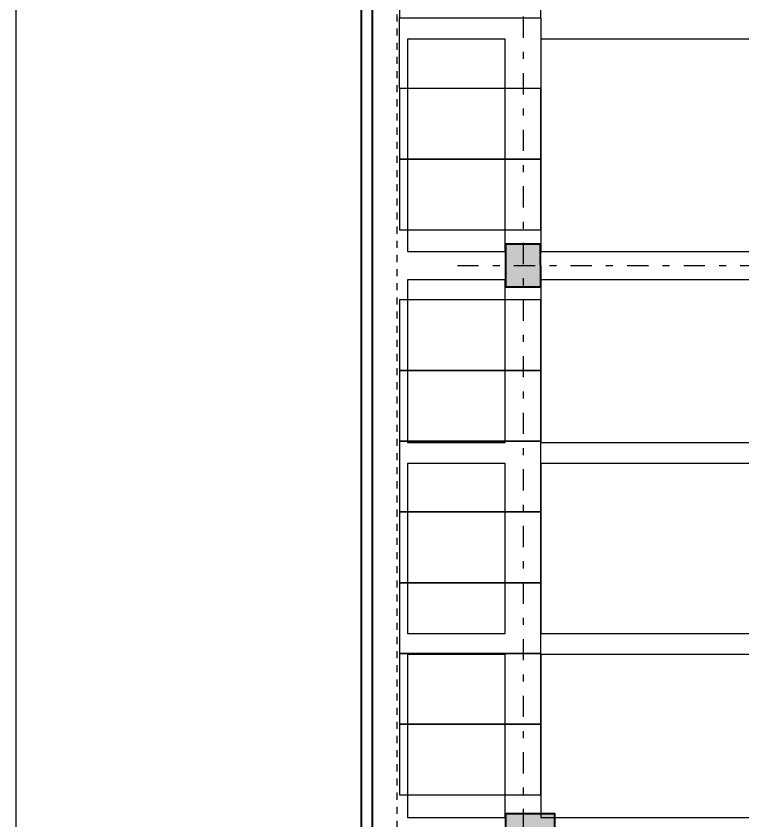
# Model space of a CAD drawing. Header units: millimetres. Extents: x 3781 to 4924, y 1639 to 1721.
# Drawn here: x 3997.5 to 4007.78, y 1668.35 to 1679.73 of the extents above; entities that cross this region are included whole.
import ezdxf

# ---------------------------------------------------------------- set-up
doc = ezdxf.new("R2010")
doc.units = ezdxf.units.MM
for name, pattern in [('CENTER', [0.7, 0.3, -0.2, 0, -0.2]), ('HIDDEN', [0.375, 0.25, -0.125]), ('HIDDEN2', [0.1875, 0.125, -0.0625]), ('LLUVIAS', [10, 4, -2, 4])]:
    doc.linetypes.add(name, pattern=pattern)
for name, color, linetype in [('-parquead', 2, 'Continuous'), ('1amobla', 2, 'Continuous'), ('AS_GL DETECCION_PISO 2', 7, 'Continuous'), ('E-P. MACIZA1', 2, 'HIDDEN2'), ('EJE-ESTRUCTURA', 1, 'CENTER'), ('HACHTCOLUMNA', 250, 'Continuous')]:
    doc.layers.add(name, color=color, linetype=linetype)
doc.layers.add('Estructura', color=6, linetype='Continuous', lineweight=40)
doc.layers.add('Muro', color=4, linetype='Continuous', lineweight=40)

# ---------------------------------------------------------------- blocks, each defined once
blk = doc.blocks.new('estructura etapa 3')
at = {"layer": 'HACHTCOLUMNA'}
h = blk.add_hatch(color=256, dxfattribs=at)
h.paths.add_polyline_path([(-91.651, -6658.124), (-91.651, -6657.624), (-92.35, -6657.624), (-92.35, -6658.124)])
h.paths.add_polyline_path([(-49.354, -6658.124), (-49.354, -6657.624), (-50.055, -6657.624), (-50.055, -6658.124)])
h.paths.add_polyline_path([(-56.053, -6658.124), (-56.053, -6657.624), (-56.753, -6657.624), (-56.753, -6658.124)])
h.paths.add_polyline_path([(-76.45, -6659.124), (-76.95, -6659.124), (-76.95, -6657.624), (-76.45, -6657.624)])
h.paths.add_polyline_path([(-83.95, -6659.124), (-84.45, -6659.124), (-84.45, -6657.624), (-83.95, -6657.624)])
h.paths.add_polyline_path([(-60.452, -6659.124), (-60.952, -6659.124), (-60.952, -6657.624), (-60.452, -6657.624)])
h.paths.add_polyline_path([(-67.95, -6659.124), (-68.45, -6659.124), (-68.45, -6657.624), (-67.95, -6657.624)])
h.paths.add_polyline_path([(-91.85, -6668.199), (-91.851, -6667.599), (-92.35, -6667.599), (-92.349, -6668.199)])
h.paths.add_polyline_path([(-49.354, -6668.199), (-49.354, -6667.599), (-49.854, -6667.599), (-49.854, -6668.199)])
h.paths.add_polyline_path([(-56.154, -6668.149), (-56.154, -6667.649), (-56.854, -6667.649), (-56.854, -6668.149)])
h.paths.add_polyline_path([(-59.952, -6667.649), (-59.952, -6668.149), (-61.452, -6668.149), (-61.452, -6667.649)])
h.paths.add_polyline_path([(-75.95, -6667.649), (-75.95, -6668.149), (-77.45, -6668.149), (-77.45, -6667.649)])
h.paths.add_polyline_path([(-68.95, -6667.649), (-68.95, -6668.149), (-67.45, -6668.149), (-67.45, -6667.649)])
h.paths.add_polyline_path([(-84.95, -6667.649), (-84.95, -6668.149), (-83.45, -6668.149), (-83.45, -6667.649)])
h.paths.add_polyline_path([(-91.85, -6676.199), (-91.85, -6675.599), (-92.349, -6675.599), (-92.349, -6676.199)])
h.paths.add_polyline_path([(-49.354, -6676.199), (-49.354, -6675.599), (-49.854, -6675.599), (-49.854, -6676.199)])
h.paths.add_polyline_path([(-56.154, -6676.149), (-56.154, -6675.649), (-56.754, -6675.649), (-56.754, -6676.149)])
h.paths.add_polyline_path([(-59.952, -6675.649), (-59.952, -6676.149), (-61.452, -6676.149), (-61.452, -6675.649)])
h.paths.add_polyline_path([(-75.95, -6675.649), (-75.95, -6676.149), (-77.45, -6676.149), (-77.45, -6675.649)])
h.paths.add_polyline_path([(-68.95, -6675.649), (-68.95, -6676.149), (-67.45, -6676.149), (-67.45, -6675.649)])
h.paths.add_polyline_path([(-84.95, -6675.649), (-84.95, -6676.149), (-83.45, -6676.149), (-83.45, -6675.649)])
h.paths.add_polyline_path([(-91.847, -6686.299), (-91.851, -6685.699), (-92.35, -6685.699), (-92.346, -6686.299)])
h.paths.add_polyline_path([(-49.354, -6686.299), (-49.354, -6685.699), (-49.854, -6685.699), (-49.854, -6686.299)])
h.paths.add_polyline_path([(-56.154, -6686.249), (-56.154, -6685.749), (-56.754, -6685.749), (-56.754, -6686.249)])
h.paths.add_polyline_path([(-59.952, -6685.749), (-59.952, -6686.249), (-61.452, -6686.249), (-61.452, -6685.749)])
h.paths.add_polyline_path([(-75.95, -6685.749), (-75.95, -6686.249), (-77.45, -6686.249), (-77.45, -6685.749)])
h.paths.add_polyline_path([(-68.95, -6685.749), (-68.95, -6686.249), (-67.45, -6686.249), (-67.45, -6685.749)])
h.paths.add_polyline_path([(-84.95, -6685.749), (-84.95, -6686.249), (-83.45, -6686.249), (-83.45, -6685.749)])
h.paths.add_polyline_path([(-49.353, -6694.294), (-49.354, -6693.699), (-49.855, -6693.699), (-49.854, -6694.294)])
h.paths.add_polyline_path([(-56.054, -6694.249), (-56.054, -6693.749), (-56.753, -6693.749), (-56.753, -6694.249)])
h.paths.add_polyline_path([(-91.651, -6694.249), (-91.651, -6693.749), (-92.35, -6693.749), (-92.35, -6694.249)])
h.paths.add_polyline_path([(-59.952, -6693.749), (-59.952, -6694.249), (-61.452, -6694.249), (-61.452, -6693.749)])
h.paths.add_polyline_path([(-75.95, -6693.749), (-75.95, -6694.249), (-77.45, -6694.249), (-77.45, -6693.749)])
h.paths.add_polyline_path([(-68.95, -6693.749), (-68.95, -6694.249), (-67.45, -6694.249), (-67.45, -6693.749)])
h.paths.add_polyline_path([(-84.95, -6693.749), (-84.95, -6694.249), (-83.45, -6694.249), (-83.45, -6693.749)])
h.paths.add_polyline_path([(-49.358, -6703.974), (-49.353, -6703.374), (-49.854, -6703.374), (-49.859, -6703.974)])
h.paths.add_polyline_path([(-56.054, -6703.924), (-56.054, -6703.424), (-56.753, -6703.424), (-56.753, -6703.924)])
h.paths.add_polyline_path([(-67.95, -6704.924), (-67.95, -6703.424), (-68.45, -6703.424), (-68.45, -6704.924)])
h.paths.add_polyline_path([(-91.651, -6703.924), (-91.651, -6703.424), (-92.35, -6703.424), (-92.35, -6703.924)])
h.paths.add_polyline_path([(-61.847, -6703.424), (-60.347, -6703.424), (-60.347, -6703.924), (-61.847, -6703.924)])
h.paths.add_polyline_path([(-83.95, -6704.924), (-83.95, -6703.424), (-84.45, -6703.424), (-84.45, -6704.924)])
h.paths.add_polyline_path([(-76.45, -6704.924), (-76.45, -6703.424), (-76.95, -6703.424), (-76.95, -6704.924)])
h.paths.add_polyline_path([(-49.354, -6711.949), (-49.354, -6711.449), (-50.054, -6711.449), (-50.054, -6711.949)])
h.paths.add_polyline_path([(-55.954, -6711.949), (-55.954, -6711.449), (-56.654, -6711.449), (-56.654, -6711.949)])
h.paths.add_polyline_path([(-91.65, -6711.949), (-91.65, -6711.449), (-92.35, -6711.449), (-92.35, -6711.949)])
h.paths.add_polyline_path([(-60.952, -6711.949), (-60.952, -6709.549), (-60.452, -6709.549), (-60.452, -6711.949)])
h.paths.add_polyline_path([(-68.45, -6709.549), (-68.45, -6711.949), (-67.95, -6711.949), (-67.95, -6709.549)])
h.paths.add_polyline_path([(-76.95, -6709.549), (-76.95, -6711.949), (-76.45, -6711.949), (-76.45, -6709.549)])
h.paths.add_polyline_path([(-83.95, -6709.549), (-83.95, -6711.949), (-84.45, -6711.949), (-84.45, -6709.549)])
at = {"layer": 'EJE-ESTRUCTURA'}
for p, q in [((-92.1, -6655.279), (-92.1, -6714.861)), ((-93.028, -6685.999), (-46.502, -6685.999))]:
    blk.add_line(p, q, dxfattribs=at)
at = {"layer": 'Estructura'}
for points in [[(-91.847, -6686.299), (-91.851, -6685.699), (-92.35, -6685.699), (-92.346, -6686.299)], [(-91.651, -6694.249), (-91.651, -6693.749), (-92.35, -6693.749), (-92.35, -6694.249)]]:
    blk.add_lwpolyline(points, close=True, dxfattribs=at)

msp = doc.modelspace()

# ---------------------------------------------------------------- linework, layer by layer
at = {"layer": '-parquead'}
for points in [[(4002.923, 1680.706), (4002.923, 1679.706), (4004.923, 1679.706), (4004.923, 1680.706)], [(4002.923, 1678.706), (4002.923, 1679.706), (4004.923, 1679.706), (4004.923, 1678.706)], [(4002.923, 1678.706), (4002.923, 1677.706), (4004.923, 1677.706), (4004.923, 1678.706)], [(4002.923, 1677.706), (4002.923, 1676.706), (4004.923, 1676.706), (4004.923, 1677.706)], [(4002.923, 1675.72), (4002.923, 1674.72), (4004.923, 1674.72), (4004.923, 1675.72)], [(4002.923, 1674.72), (4002.923, 1673.72), (4004.923, 1673.72), (4004.923, 1674.72)], [(4002.923, 1673.72), (4002.923, 1672.72), (4004.923, 1672.72), (4004.923, 1673.72)], [(4002.923, 1672.72), (4002.923, 1671.72), (4004.923, 1671.72), (4004.923, 1672.72)], [(4002.923, 1671.72), (4002.923, 1670.72), (4004.923, 1670.72), (4004.923, 1671.72)], [(4002.923, 1670.72), (4002.923, 1669.72), (4004.923, 1669.72), (4004.923, 1670.72)], [(4002.923, 1669.72), (4002.923, 1668.72), (4004.923, 1668.72), (4004.923, 1669.72)]]:
    msp.add_lwpolyline(points, close=True, dxfattribs=at)
at = {"layer": '1amobla', "linetype": 'HIDDEN', "ltscale": 0.3}
msp.add_line((4002.891, 1667.253), (4002.891, 1704.628), dxfattribs=at)
at = {"layer": '1amobla', "color": 7, "linetype": 'Continuous', "ltscale": 0.3, "true_color": 0xffffff}
msp.add_lwpolyline([(3997.503, 1712.387), (4055.951, 1712.387), (4055.951, 1639.402), (3997.503, 1639.402)], close=True, dxfattribs=at)
at = {"layer": 'E-P. MACIZA1', "color": 7, "linetype": 'LLUVIAS', "ltscale": 3, "true_color": 0xffffff}
for points in [[(4004.421, 1676.403), (4004.421, 1676.453), (4004.421, 1676.453), (4004.421, 1679.403), (4003.037, 1679.403), (4003.037, 1676.403)], [(4011.823, 1676.403), (4011.823, 1676.453), (4012.373, 1676.453), (4012.373, 1679.403), (4004.923, 1679.403), (4004.923, 1676.453), (4004.923, 1676.403)], [(4004.421, 1673.703), (4004.421, 1675.953), (4004.421, 1675.953), (4004.421, 1676.003), (4003.037, 1676.003), (4003.037, 1673.703)], [(4012.373, 1673.703), (4012.373, 1675.953), (4011.823, 1675.953), (4011.823, 1676.003), (4004.923, 1676.003), (4004.923, 1675.953), (4004.923, 1673.703)], [(4004.421, 1673.403), (4003.037, 1673.403), (4003.037, 1671.003), (4004.421, 1671.003)], [(4004.923, 1671.003), (4012.373, 1671.003), (4012.373, 1673.403), (4004.923, 1673.403)], [(4004.421, 1668.403), (4004.421, 1668.453), (4004.421, 1668.453), (4004.421, 1670.703), (4003.037, 1670.703), (4003.037, 1668.403)], [(4011.623, 1668.403), (4011.623, 1668.503), (4012.373, 1668.503), (4012.373, 1670.703), (4004.923, 1670.703), (4004.923, 1668.453), (4004.923, 1668.403)]]:
    msp.add_lwpolyline(points, close=True, dxfattribs=at)
at = {"layer": 'Muro'}
msp.add_lwpolyline([(4002.537, 1667.253), (4002.387, 1667.253), (4002.387, 1704.478), (4002.537, 1704.478)], close=True, dxfattribs=at)

# ---------------------------------------------------------------- block references
at = {"layer": 'AS_GL DETECCION_PISO 2', "color": 5, "linetype": 'Continuous', "lineweight": 50}
msp.add_blockref('estructura etapa 3', (4096.772, 8362.202), dxfattribs=at)

doc.saveas('drawing.dxf')
